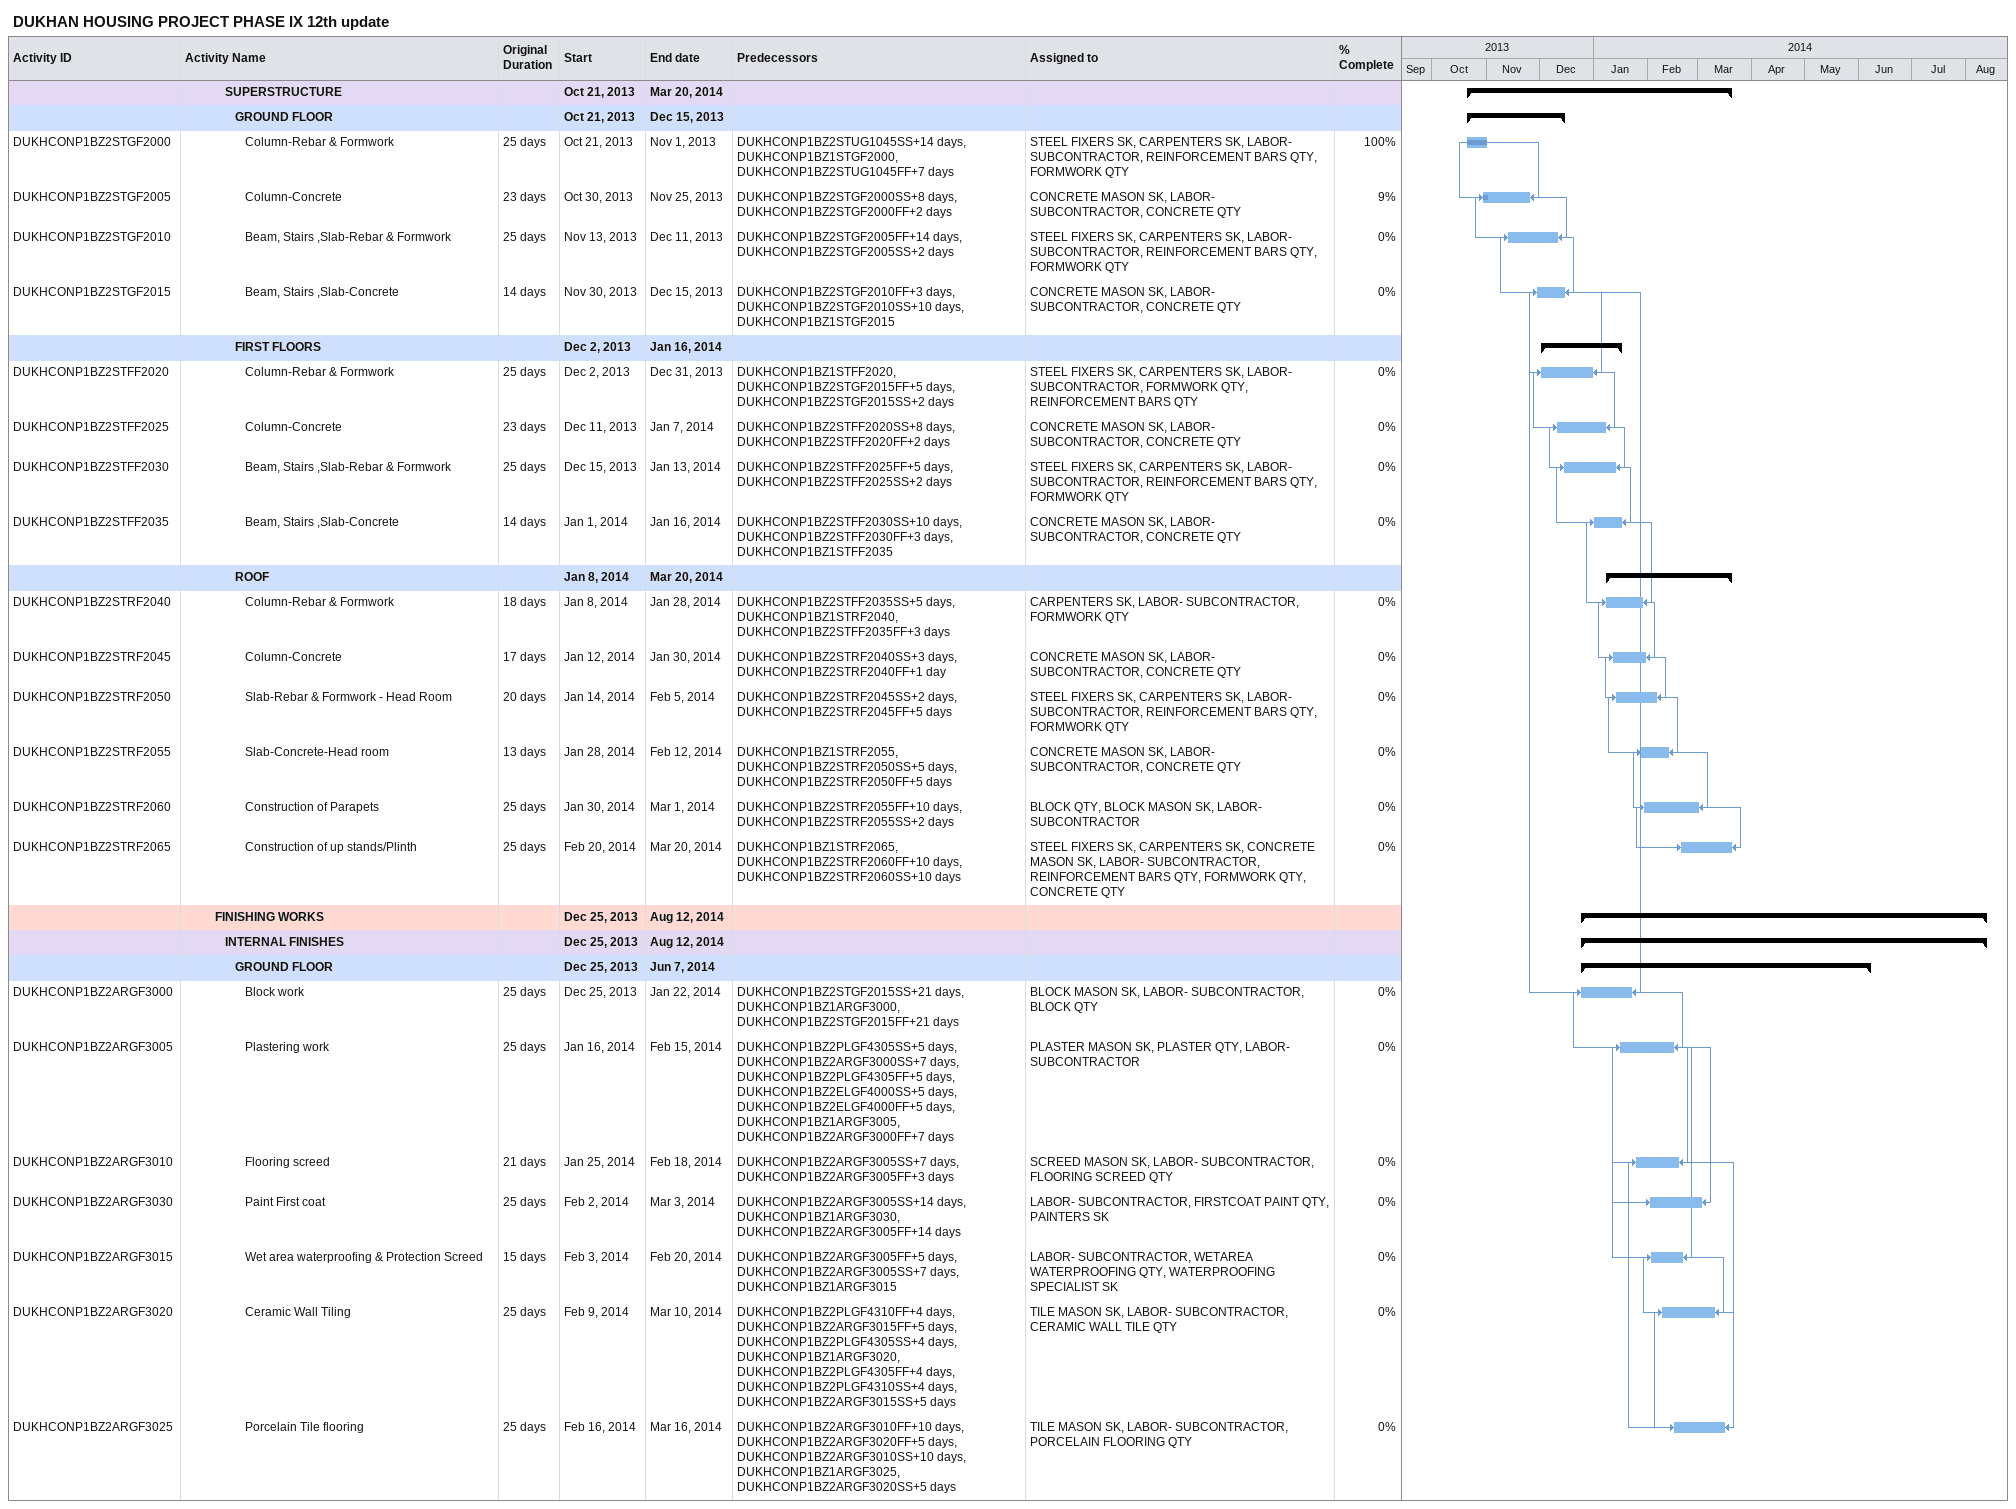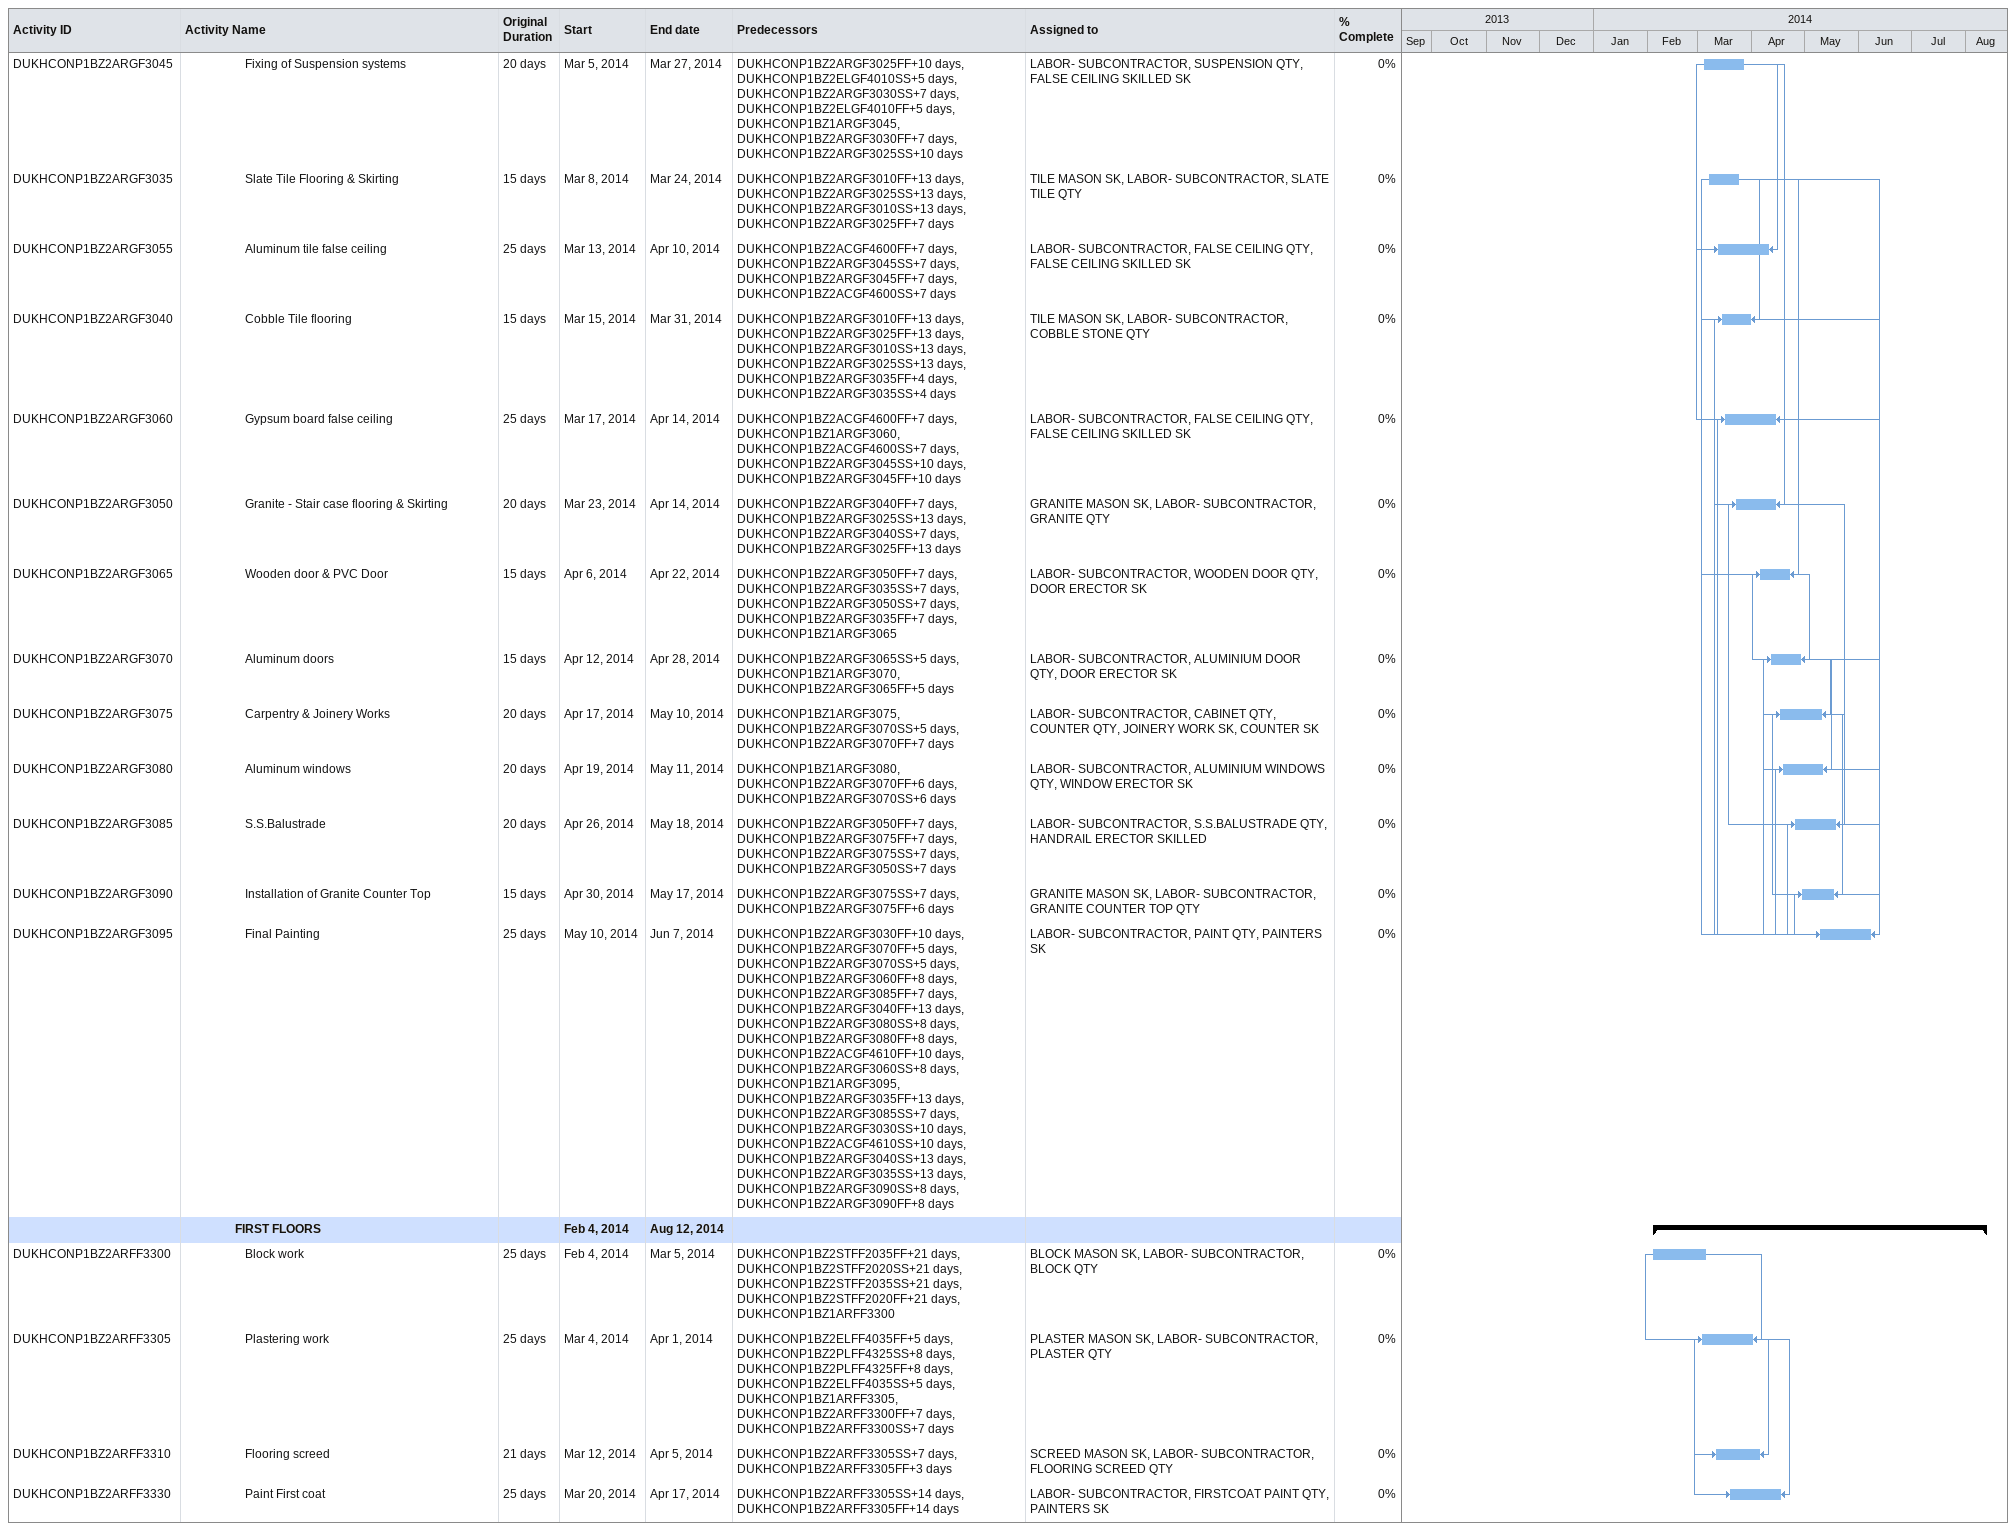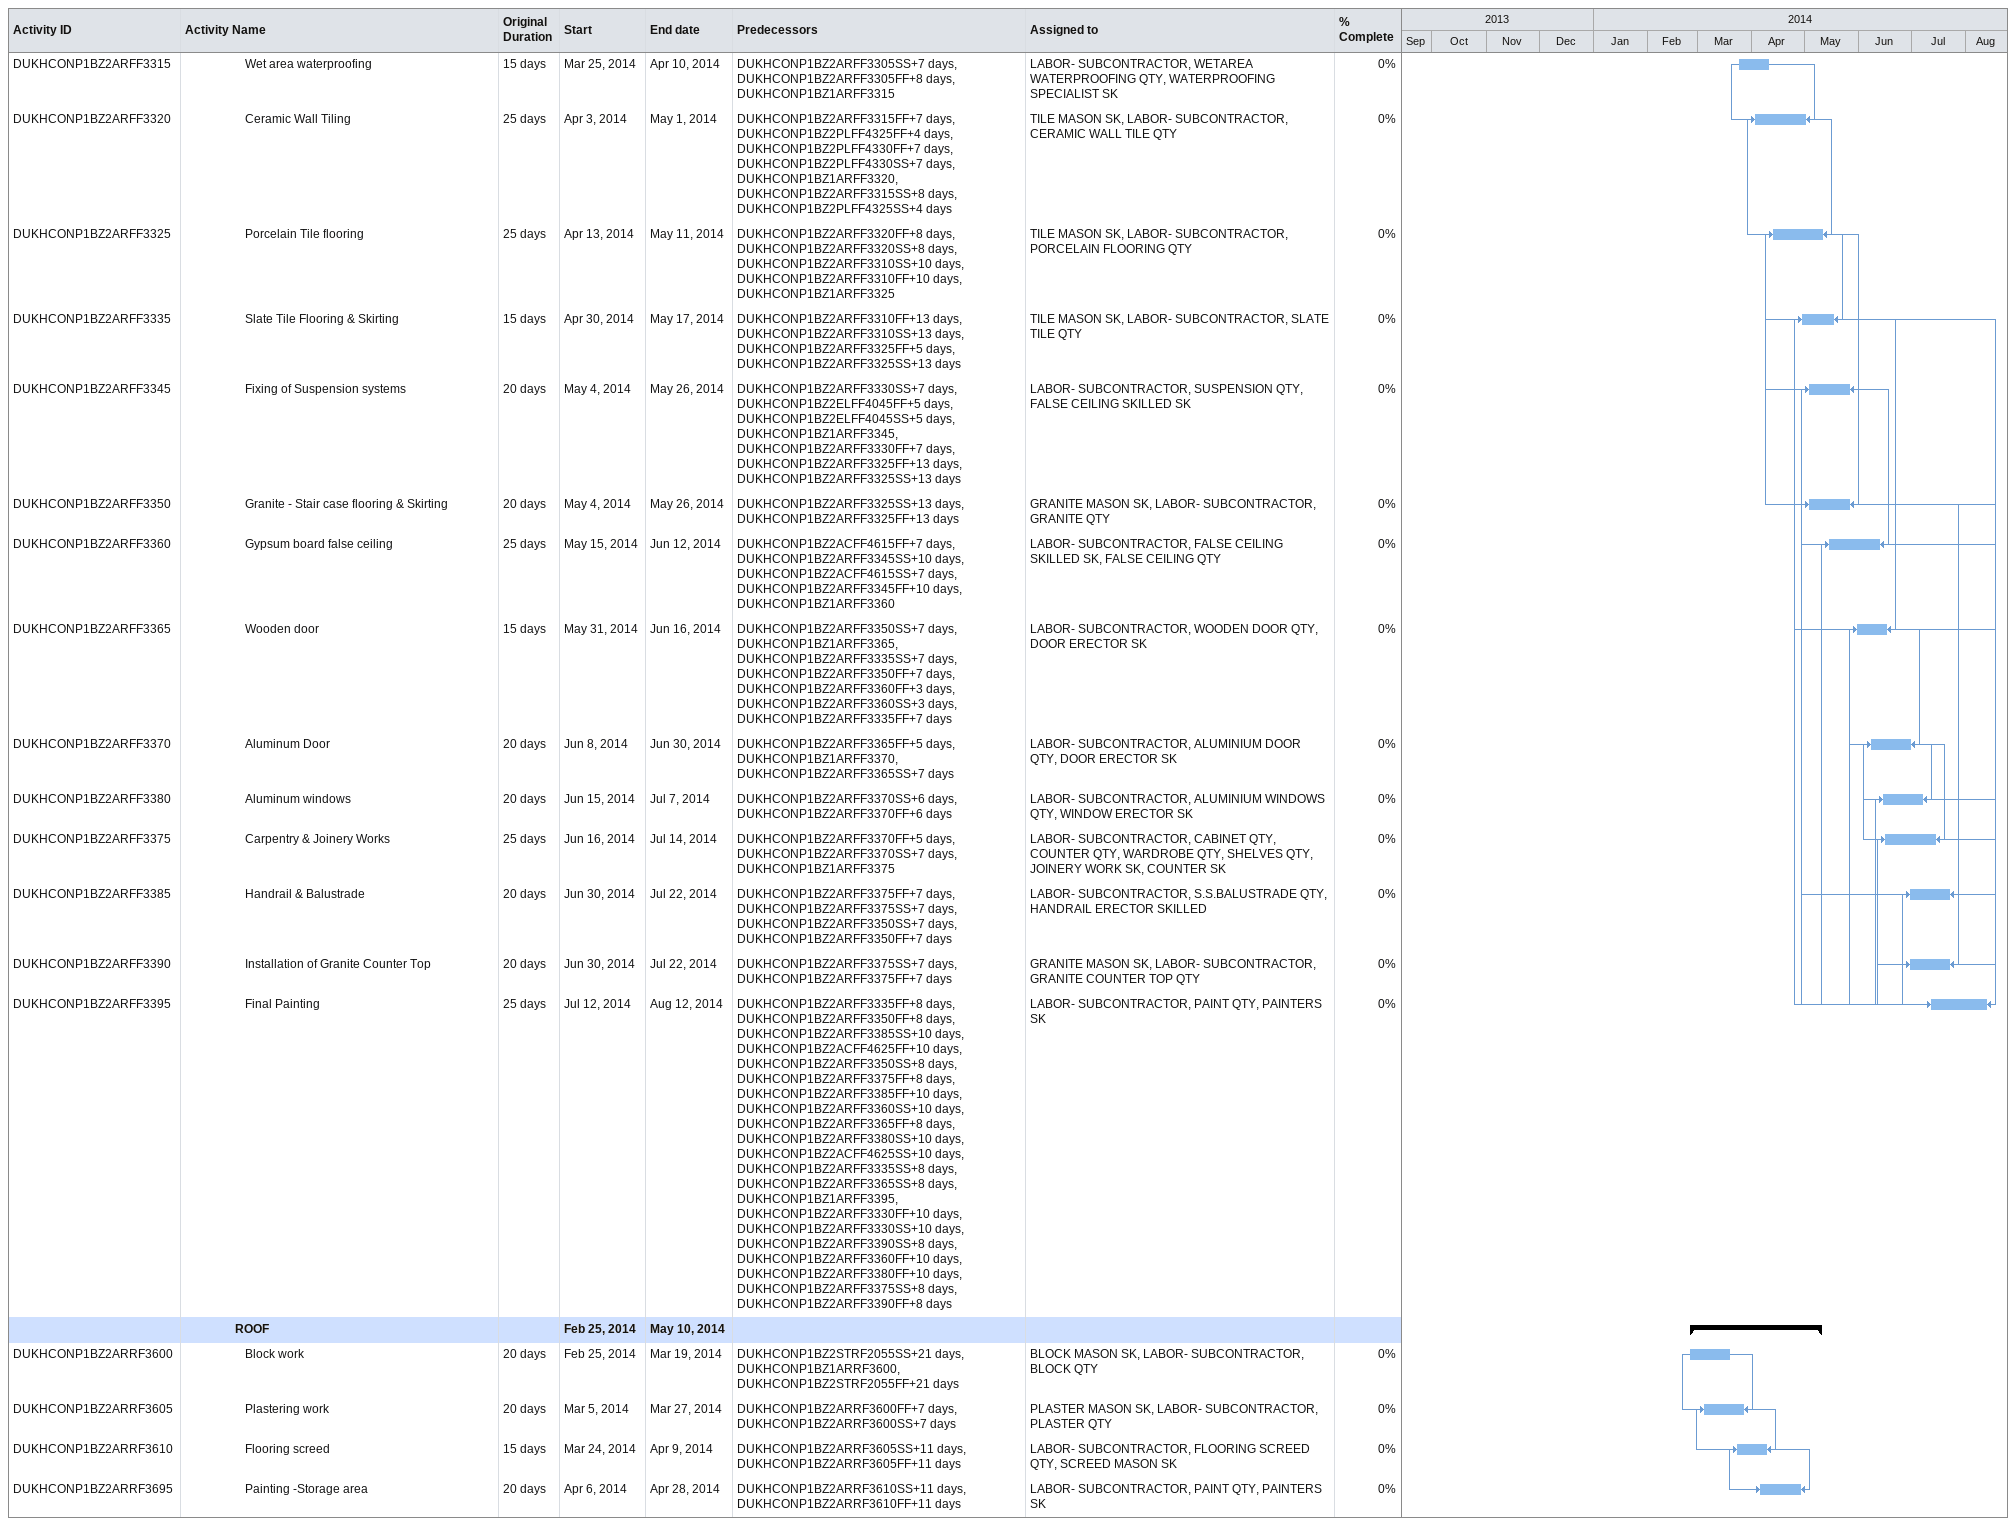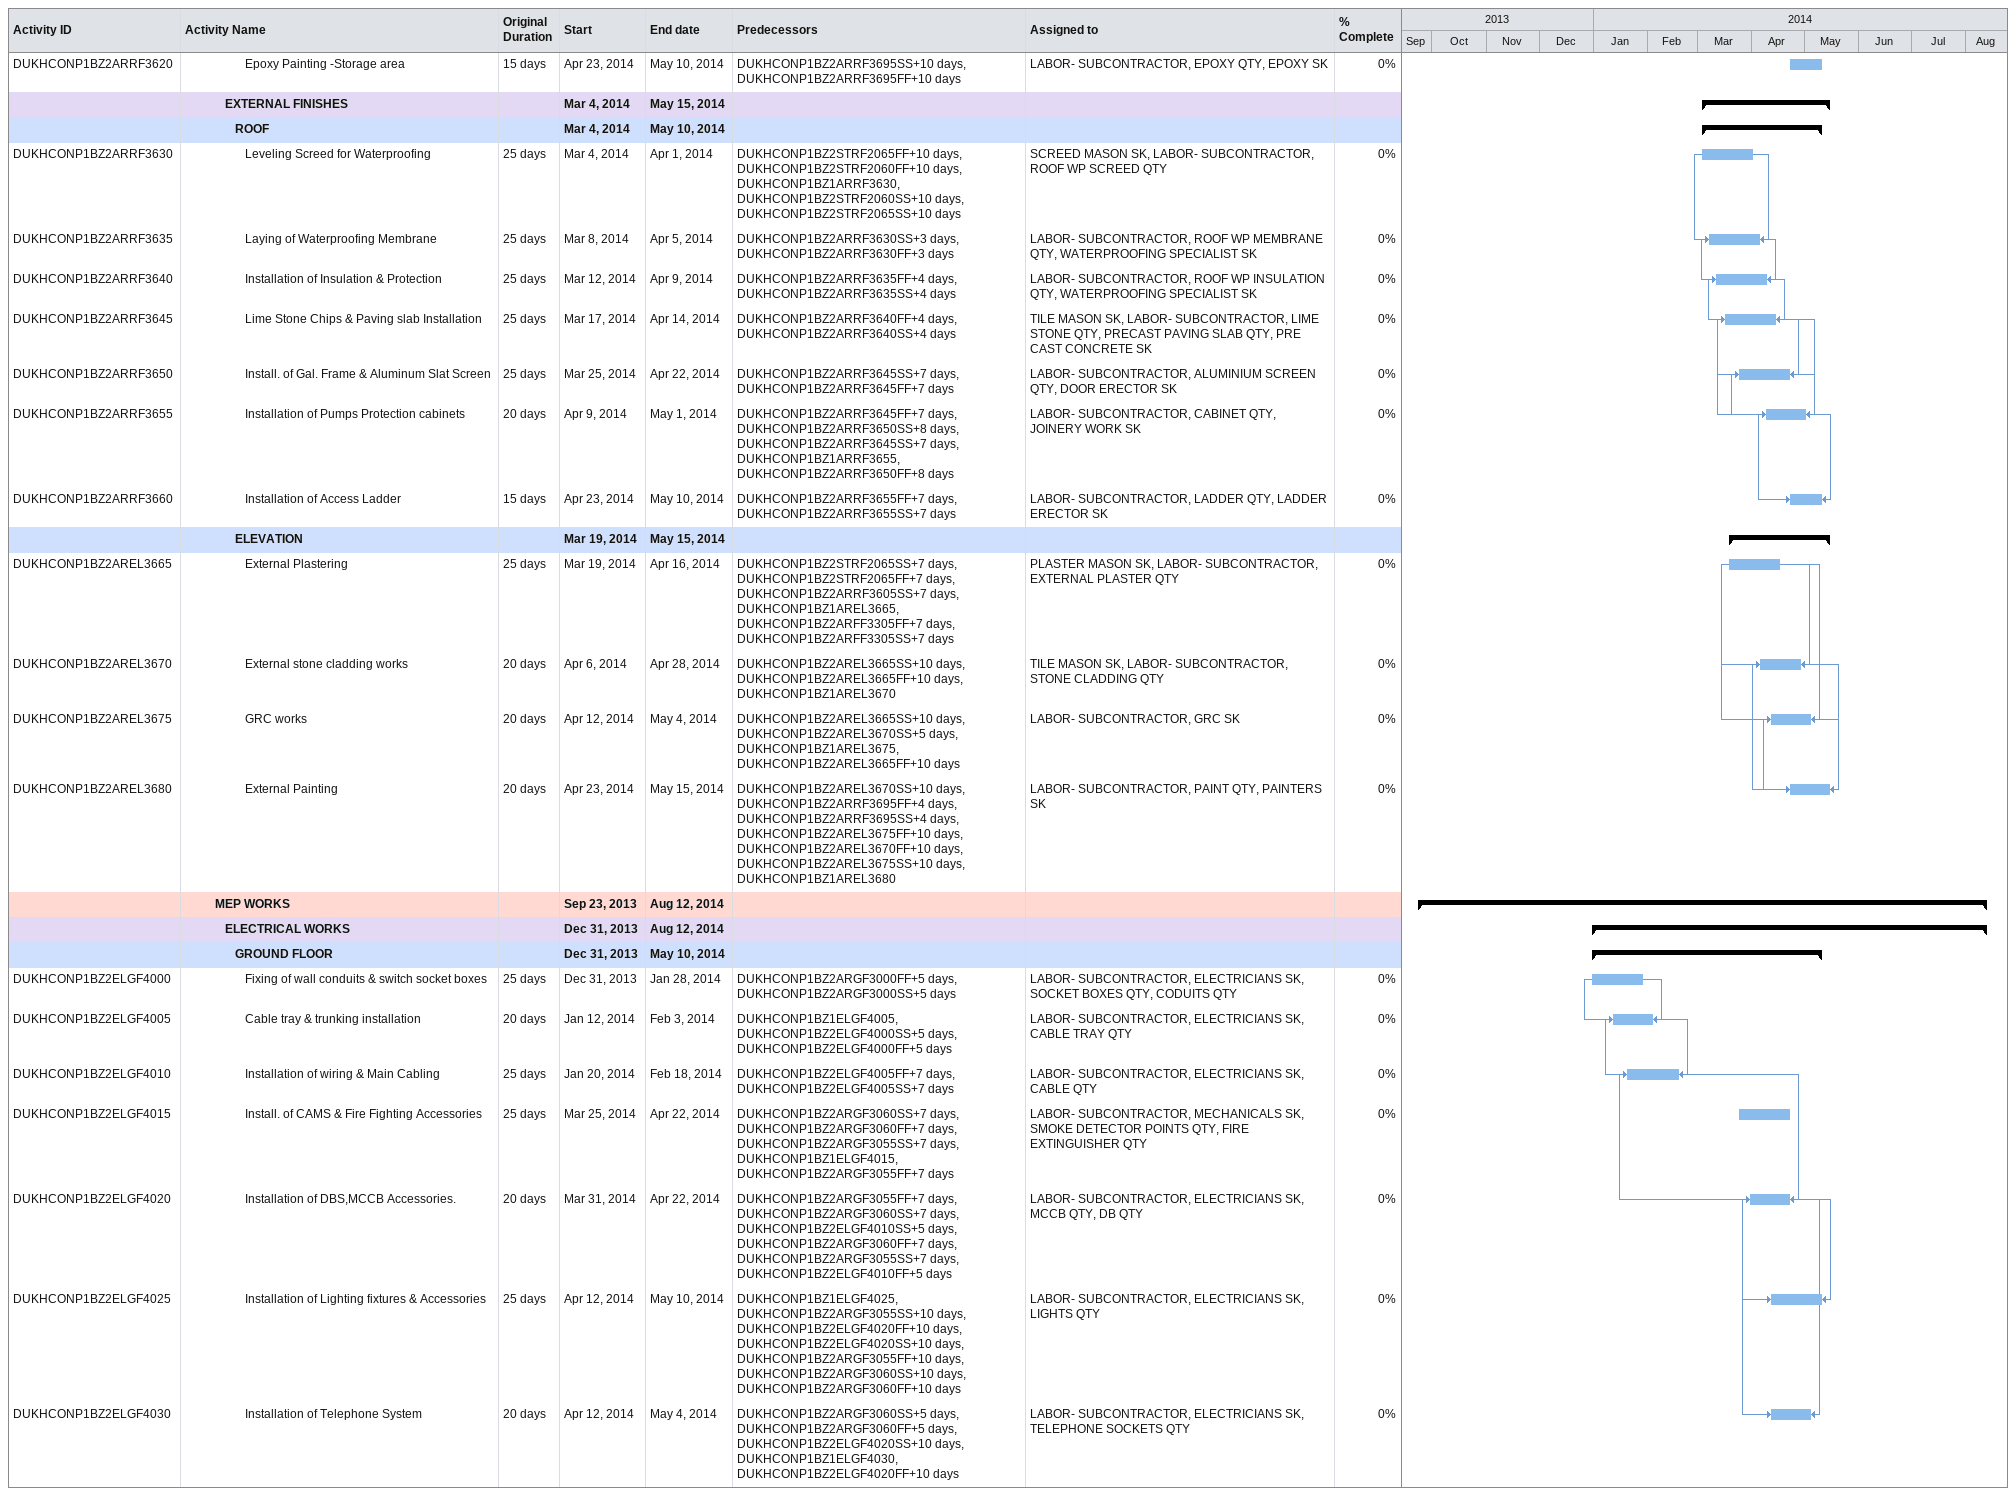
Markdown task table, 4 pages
DUKHAN HOUSING PROJECT PHASE IX 12th update

| ID | Level | Task | Original duration | Start | Finish | Predecessors | Resources | % complete |
|---|---|---|---|---|---|---|---|---|
|  | 5 | **SUPERSTRUCTURE** |  | 2013-10-21 | 2014-03-20 |  |  |  |
|  | 6 | **GROUND FLOOR** |  | 2013-10-21 | 2013-12-15 |  |  |  |
| DUKHCONP1BZ2STGF2000 | 7 | Column-Rebar & Formwork | 25d | 2013-10-21 | 2013-11-01 | DUKHCONP1BZ2STUG1045SS+14d, DUKHCONP1BZ1STGF2000, DUKHCONP1BZ2STUG1045FF+7d | STEEL FIXERS SK, CARPENTERS SK, LABOR- SUBCONTRACTOR, REINFORCEMENT BARS QTY, FORMWORK QTY | 100 |
| DUKHCONP1BZ2STGF2005 | 7 | Column-Concrete | 23d | 2013-10-30 | 2013-11-25 | DUKHCONP1BZ2STGF2000SS+8d, DUKHCONP1BZ2STGF2000FF+2d | CONCRETE MASON SK, LABOR- SUBCONTRACTOR, CONCRETE QTY | 9 |
| DUKHCONP1BZ2STGF2010 | 7 | Beam, Stairs ,Slab-Rebar & Formwork | 25d | 2013-11-13 | 2013-12-11 | DUKHCONP1BZ2STGF2005FF+14d, DUKHCONP1BZ2STGF2005SS+2d | STEEL FIXERS SK, CARPENTERS SK, LABOR- SUBCONTRACTOR, REINFORCEMENT BARS QTY, FORMWORK QTY | 0 |
| DUKHCONP1BZ2STGF2015 | 7 | Beam, Stairs ,Slab-Concrete | 14d | 2013-11-30 | 2013-12-15 | DUKHCONP1BZ2STGF2010FF+3d, DUKHCONP1BZ2STGF2010SS+10d, DUKHCONP1BZ1STGF2015 | CONCRETE MASON SK, LABOR- SUBCONTRACTOR, CONCRETE QTY | 0 |
|  | 6 | **FIRST FLOORS** |  | 2013-12-02 | 2014-01-16 |  |  |  |
| DUKHCONP1BZ2STFF2020 | 7 | Column-Rebar & Formwork | 25d | 2013-12-02 | 2013-12-31 | DUKHCONP1BZ1STFF2020, DUKHCONP1BZ2STGF2015FF+5d, DUKHCONP1BZ2STGF2015SS+2d | STEEL FIXERS SK, CARPENTERS SK, LABOR- SUBCONTRACTOR, FORMWORK QTY, REINFORCEMENT BARS QTY | 0 |
| DUKHCONP1BZ2STFF2025 | 7 | Column-Concrete | 23d | 2013-12-11 | 2014-01-07 | DUKHCONP1BZ2STFF2020SS+8d, DUKHCONP1BZ2STFF2020FF+2d | CONCRETE MASON SK, LABOR- SUBCONTRACTOR, CONCRETE QTY | 0 |
| DUKHCONP1BZ2STFF2030 | 7 | Beam, Stairs ,Slab-Rebar & Formwork | 25d | 2013-12-15 | 2014-01-13 | DUKHCONP1BZ2STFF2025FF+5d, DUKHCONP1BZ2STFF2025SS+2d | STEEL FIXERS SK, CARPENTERS SK, LABOR- SUBCONTRACTOR, REINFORCEMENT BARS QTY, FORMWORK QTY | 0 |
| DUKHCONP1BZ2STFF2035 | 7 | Beam, Stairs ,Slab-Concrete | 14d | 2014-01-01 | 2014-01-16 | DUKHCONP1BZ2STFF2030SS+10d, DUKHCONP1BZ2STFF2030FF+3d, DUKHCONP1BZ1STFF2035 | CONCRETE MASON SK, LABOR- SUBCONTRACTOR, CONCRETE QTY | 0 |
|  | 6 | **ROOF** |  | 2014-01-08 | 2014-03-20 |  |  |  |
| DUKHCONP1BZ2STRF2040 | 7 | Column-Rebar & Formwork | 18d | 2014-01-08 | 2014-01-28 | DUKHCONP1BZ2STFF2035SS+5d, DUKHCONP1BZ1STRF2040, DUKHCONP1BZ2STFF2035FF+3d | CARPENTERS SK, LABOR- SUBCONTRACTOR, FORMWORK QTY | 0 |
| DUKHCONP1BZ2STRF2045 | 7 | Column-Concrete | 17d | 2014-01-12 | 2014-01-30 | DUKHCONP1BZ2STRF2040SS+3d, DUKHCONP1BZ2STRF2040FF+1d | CONCRETE MASON SK, LABOR- SUBCONTRACTOR, CONCRETE QTY | 0 |
| DUKHCONP1BZ2STRF2050 | 7 | Slab-Rebar & Formwork - Head Room | 20d | 2014-01-14 | 2014-02-05 | DUKHCONP1BZ2STRF2045SS+2d, DUKHCONP1BZ2STRF2045FF+5d | STEEL FIXERS SK, CARPENTERS SK, LABOR- SUBCONTRACTOR, REINFORCEMENT BARS QTY, FORMWORK QTY | 0 |
| DUKHCONP1BZ2STRF2055 | 7 | Slab-Concrete-Head room | 13d | 2014-01-28 | 2014-02-12 | DUKHCONP1BZ1STRF2055, DUKHCONP1BZ2STRF2050SS+5d, DUKHCONP1BZ2STRF2050FF+5d | CONCRETE MASON SK, LABOR- SUBCONTRACTOR, CONCRETE QTY | 0 |
| DUKHCONP1BZ2STRF2060 | 7 | Construction of Parapets | 25d | 2014-01-30 | 2014-03-01 | DUKHCONP1BZ2STRF2055FF+10d, DUKHCONP1BZ2STRF2055SS+2d | BLOCK QTY, BLOCK MASON SK, LABOR- SUBCONTRACTOR | 0 |
| DUKHCONP1BZ2STRF2065 | 7 | Construction of up stands/Plinth | 25d | 2014-02-20 | 2014-03-20 | DUKHCONP1BZ1STRF2065, DUKHCONP1BZ2STRF2060FF+10d, DUKHCONP1BZ2STRF2060SS+10d | STEEL FIXERS SK, CARPENTERS SK, CONCRETE MASON SK, LABOR- SUBCONTRACTOR, REINFORCEMENT BARS QTY, FORMWORK QTY, CONCRETE QTY | 0 |
|  | 4 | **FINISHING WORKS** |  | 2013-12-25 | 2014-08-12 |  |  |  |
|  | 5 | **INTERNAL FINISHES** |  | 2013-12-25 | 2014-08-12 |  |  |  |
|  | 6 | **GROUND FLOOR** |  | 2013-12-25 | 2014-06-07 |  |  |  |
| DUKHCONP1BZ2ARGF3000 | 7 | Block work | 25d | 2013-12-25 | 2014-01-22 | DUKHCONP1BZ2STGF2015SS+21d, DUKHCONP1BZ1ARGF3000, DUKHCONP1BZ2STGF2015FF+21d | BLOCK MASON SK, LABOR- SUBCONTRACTOR, BLOCK QTY | 0 |
| DUKHCONP1BZ2ARGF3005 | 7 | Plastering work | 25d | 2014-01-16 | 2014-02-15 | DUKHCONP1BZ2PLGF4305SS+5d, DUKHCONP1BZ2ARGF3000SS+7d, DUKHCONP1BZ2PLGF4305FF+5d, DUKHCONP1BZ2ELGF4000SS+5d, DUKHCONP1BZ2ELGF4000FF+5d, DUKHCONP1BZ1ARGF3005, DUKHCONP1BZ2ARGF3000FF+7d | PLASTER MASON SK, PLASTER QTY, LABOR- SUBCONTRACTOR | 0 |
| DUKHCONP1BZ2ARGF3010 | 7 | Flooring screed | 21d | 2014-01-25 | 2014-02-18 | DUKHCONP1BZ2ARGF3005SS+7d, DUKHCONP1BZ2ARGF3005FF+3d | SCREED MASON SK, LABOR- SUBCONTRACTOR, FLOORING SCREED QTY | 0 |
| DUKHCONP1BZ2ARGF3030 | 7 | Paint First coat | 25d | 2014-02-02 | 2014-03-03 | DUKHCONP1BZ2ARGF3005SS+14d, DUKHCONP1BZ1ARGF3030, DUKHCONP1BZ2ARGF3005FF+14d | LABOR- SUBCONTRACTOR, FIRSTCOAT PAINT QTY, PAINTERS SK | 0 |
| DUKHCONP1BZ2ARGF3015 | 7 | Wet area waterproofing & Protection Screed | 15d | 2014-02-03 | 2014-02-20 | DUKHCONP1BZ2ARGF3005FF+5d, DUKHCONP1BZ2ARGF3005SS+7d, DUKHCONP1BZ1ARGF3015 | LABOR- SUBCONTRACTOR, WETAREA WATERPROOFING QTY, WATERPROOFING SPECIALIST SK | 0 |
| DUKHCONP1BZ2ARGF3020 | 7 | Ceramic Wall Tiling | 25d | 2014-02-09 | 2014-03-10 | DUKHCONP1BZ2PLGF4310FF+4d, DUKHCONP1BZ2ARGF3015FF+5d, DUKHCONP1BZ2PLGF4305SS+4d, DUKHCONP1BZ1ARGF3020, DUKHCONP1BZ2PLGF4305FF+4d, DUKHCONP1BZ2PLGF4310SS+4d, DUKHCONP1BZ2ARGF3015SS+5d | TILE MASON SK, LABOR- SUBCONTRACTOR, CERAMIC WALL TILE QTY | 0 |
| DUKHCONP1BZ2ARGF3025 | 7 | Porcelain Tile flooring | 25d | 2014-02-16 | 2014-03-16 | DUKHCONP1BZ2ARGF3010FF+10d, DUKHCONP1BZ2ARGF3020FF+5d, DUKHCONP1BZ2ARGF3010SS+10d, DUKHCONP1BZ1ARGF3025, DUKHCONP1BZ2ARGF3020SS+5d | TILE MASON SK, LABOR- SUBCONTRACTOR, PORCELAIN FLOORING QTY | 0 |
| DUKHCONP1BZ2ARGF3045 | 7 | Fixing of Suspension systems | 20d | 2014-03-05 | 2014-03-27 | DUKHCONP1BZ2ARGF3025FF+10d, DUKHCONP1BZ2ELGF4010SS+5d, DUKHCONP1BZ2ARGF3030SS+7d, DUKHCONP1BZ2ELGF4010FF+5d, DUKHCONP1BZ1ARGF3045, DUKHCONP1BZ2ARGF3030FF+7d, DUKHCONP1BZ2ARGF3025SS+10d | LABOR- SUBCONTRACTOR, SUSPENSION QTY, FALSE CEILING SKILLED SK | 0 |
| DUKHCONP1BZ2ARGF3035 | 7 | Slate Tile Flooring & Skirting | 15d | 2014-03-08 | 2014-03-24 | DUKHCONP1BZ2ARGF3010FF+13d, DUKHCONP1BZ2ARGF3025SS+13d, DUKHCONP1BZ2ARGF3010SS+13d, DUKHCONP1BZ2ARGF3025FF+7d | TILE MASON SK, LABOR- SUBCONTRACTOR, SLATE TILE QTY | 0 |
| DUKHCONP1BZ2ARGF3055 | 7 | Aluminum tile false ceiling | 25d | 2014-03-13 | 2014-04-10 | DUKHCONP1BZ2ACGF4600FF+7d, DUKHCONP1BZ2ARGF3045SS+7d, DUKHCONP1BZ2ARGF3045FF+7d, DUKHCONP1BZ2ACGF4600SS+7d | LABOR- SUBCONTRACTOR, FALSE CEILING QTY, FALSE CEILING SKILLED SK | 0 |
| DUKHCONP1BZ2ARGF3040 | 7 | Cobble Tile flooring | 15d | 2014-03-15 | 2014-03-31 | DUKHCONP1BZ2ARGF3010FF+13d, DUKHCONP1BZ2ARGF3025FF+13d, DUKHCONP1BZ2ARGF3010SS+13d, DUKHCONP1BZ2ARGF3025SS+13d, DUKHCONP1BZ2ARGF3035FF+4d, DUKHCONP1BZ2ARGF3035SS+4d | TILE MASON SK, LABOR- SUBCONTRACTOR, COBBLE STONE QTY | 0 |
| DUKHCONP1BZ2ARGF3060 | 7 | Gypsum board false ceiling | 25d | 2014-03-17 | 2014-04-14 | DUKHCONP1BZ2ACGF4600FF+7d, DUKHCONP1BZ1ARGF3060, DUKHCONP1BZ2ACGF4600SS+7d, DUKHCONP1BZ2ARGF3045SS+10d, DUKHCONP1BZ2ARGF3045FF+10d | LABOR- SUBCONTRACTOR, FALSE CEILING QTY, FALSE CEILING SKILLED SK | 0 |
| DUKHCONP1BZ2ARGF3050 | 7 | Granite - Stair case flooring & Skirting | 20d | 2014-03-23 | 2014-04-14 | DUKHCONP1BZ2ARGF3040FF+7d, DUKHCONP1BZ2ARGF3025SS+13d, DUKHCONP1BZ2ARGF3040SS+7d, DUKHCONP1BZ2ARGF3025FF+13d | GRANITE MASON SK, LABOR- SUBCONTRACTOR, GRANITE QTY | 0 |
| DUKHCONP1BZ2ARGF3065 | 7 | Wooden door & PVC Door | 15d | 2014-04-06 | 2014-04-22 | DUKHCONP1BZ2ARGF3050FF+7d, DUKHCONP1BZ2ARGF3035SS+7d, DUKHCONP1BZ2ARGF3050SS+7d, DUKHCONP1BZ2ARGF3035FF+7d, DUKHCONP1BZ1ARGF3065 | LABOR- SUBCONTRACTOR, WOODEN DOOR QTY, DOOR ERECTOR SK | 0 |
| DUKHCONP1BZ2ARGF3070 | 7 | Aluminum doors | 15d | 2014-04-12 | 2014-04-28 | DUKHCONP1BZ2ARGF3065SS+5d, DUKHCONP1BZ1ARGF3070, DUKHCONP1BZ2ARGF3065FF+5d | LABOR- SUBCONTRACTOR, ALUMINIUM DOOR QTY, DOOR ERECTOR SK | 0 |
| DUKHCONP1BZ2ARGF3075 | 7 | Carpentry & Joinery Works | 20d | 2014-04-17 | 2014-05-10 | DUKHCONP1BZ1ARGF3075, DUKHCONP1BZ2ARGF3070SS+5d, DUKHCONP1BZ2ARGF3070FF+7d | LABOR- SUBCONTRACTOR, CABINET QTY, COUNTER QTY, JOINERY WORK SK, COUNTER SK | 0 |
| DUKHCONP1BZ2ARGF3080 | 7 | Aluminum windows | 20d | 2014-04-19 | 2014-05-11 | DUKHCONP1BZ1ARGF3080, DUKHCONP1BZ2ARGF3070FF+6d, DUKHCONP1BZ2ARGF3070SS+6d | LABOR- SUBCONTRACTOR, ALUMINIUM WINDOWS QTY, WINDOW ERECTOR SK | 0 |
| DUKHCONP1BZ2ARGF3085 | 7 | S.S.Balustrade | 20d | 2014-04-26 | 2014-05-18 | DUKHCONP1BZ2ARGF3050FF+7d, DUKHCONP1BZ2ARGF3075FF+7d, DUKHCONP1BZ2ARGF3075SS+7d, DUKHCONP1BZ2ARGF3050SS+7d | LABOR- SUBCONTRACTOR, S.S.BALUSTRADE QTY, HANDRAIL ERECTOR SKILLED | 0 |
| DUKHCONP1BZ2ARGF3090 | 7 | Installation of Granite Counter Top | 15d | 2014-04-30 | 2014-05-17 | DUKHCONP1BZ2ARGF3075SS+7d, DUKHCONP1BZ2ARGF3075FF+6d | GRANITE MASON SK, LABOR- SUBCONTRACTOR, GRANITE COUNTER TOP QTY | 0 |
| DUKHCONP1BZ2ARGF3095 | 7 | Final Painting | 25d | 2014-05-10 | 2014-06-07 | DUKHCONP1BZ2ARGF3030FF+10d, DUKHCONP1BZ2ARGF3070FF+5d, DUKHCONP1BZ2ARGF3070SS+5d, DUKHCONP1BZ2ARGF3060FF+8d, DUKHCONP1BZ2ARGF3085FF+7d, DUKHCONP1BZ2ARGF3040FF+13d, DUKHCONP1BZ2ARGF3080SS+8d, DUKHCONP1BZ2ARGF3080FF+8d, DUKHCONP1BZ2ACGF4610FF+10d, DUKHCONP1BZ2ARGF3060SS+8d, DUKHCONP1BZ1ARGF3095, DUKHCONP1BZ2ARGF3035FF+13d, DUKHCONP1BZ2ARGF3085SS+7d, DUKHCONP1BZ2ARGF3030SS+10d, DUKHCONP1BZ2ACGF4610SS+10d, DUKHCONP1BZ2ARGF3040SS+13d, DUKHCONP1BZ2ARGF3035SS+13d, DUKHCONP1BZ2ARGF3090SS+8d, DUKHCONP1BZ2ARGF3090FF+8d | LABOR- SUBCONTRACTOR, PAINT QTY, PAINTERS SK | 0 |
|  | 6 | **FIRST FLOORS** |  | 2014-02-04 | 2014-08-12 |  |  |  |
| DUKHCONP1BZ2ARFF3300 | 7 | Block work | 25d | 2014-02-04 | 2014-03-05 | DUKHCONP1BZ2STFF2035FF+21d, DUKHCONP1BZ2STFF2020SS+21d, DUKHCONP1BZ2STFF2035SS+21d, DUKHCONP1BZ2STFF2020FF+21d, DUKHCONP1BZ1ARFF3300 | BLOCK MASON SK, LABOR- SUBCONTRACTOR, BLOCK QTY | 0 |
| DUKHCONP1BZ2ARFF3305 | 7 | Plastering work | 25d | 2014-03-04 | 2014-04-01 | DUKHCONP1BZ2ELFF4035FF+5d, DUKHCONP1BZ2PLFF4325SS+8d, DUKHCONP1BZ2PLFF4325FF+8d, DUKHCONP1BZ2ELFF4035SS+5d, DUKHCONP1BZ1ARFF3305, DUKHCONP1BZ2ARFF3300FF+7d, DUKHCONP1BZ2ARFF3300SS+7d | PLASTER MASON SK, LABOR- SUBCONTRACTOR, PLASTER QTY | 0 |
| DUKHCONP1BZ2ARFF3310 | 7 | Flooring screed | 21d | 2014-03-12 | 2014-04-05 | DUKHCONP1BZ2ARFF3305SS+7d, DUKHCONP1BZ2ARFF3305FF+3d | SCREED MASON SK, LABOR- SUBCONTRACTOR, FLOORING SCREED QTY | 0 |
| DUKHCONP1BZ2ARFF3330 | 7 | Paint First coat | 25d | 2014-03-20 | 2014-04-17 | DUKHCONP1BZ2ARFF3305SS+14d, DUKHCONP1BZ2ARFF3305FF+14d | LABOR- SUBCONTRACTOR, FIRSTCOAT PAINT QTY, PAINTERS SK | 0 |
| DUKHCONP1BZ2ARFF3315 | 7 | Wet area waterproofing | 15d | 2014-03-25 | 2014-04-10 | DUKHCONP1BZ2ARFF3305SS+7d, DUKHCONP1BZ2ARFF3305FF+8d, DUKHCONP1BZ1ARFF3315 | LABOR- SUBCONTRACTOR, WETAREA WATERPROOFING QTY, WATERPROOFING SPECIALIST SK | 0 |
| DUKHCONP1BZ2ARFF3320 | 7 | Ceramic Wall Tiling | 25d | 2014-04-03 | 2014-05-01 | DUKHCONP1BZ2ARFF3315FF+7d, DUKHCONP1BZ2PLFF4325FF+4d, DUKHCONP1BZ2PLFF4330FF+7d, DUKHCONP1BZ2PLFF4330SS+7d, DUKHCONP1BZ1ARFF3320, DUKHCONP1BZ2ARFF3315SS+8d, DUKHCONP1BZ2PLFF4325SS+4d | TILE MASON SK, LABOR- SUBCONTRACTOR, CERAMIC WALL TILE QTY | 0 |
| DUKHCONP1BZ2ARFF3325 | 7 | Porcelain Tile flooring | 25d | 2014-04-13 | 2014-05-11 | DUKHCONP1BZ2ARFF3320FF+8d, DUKHCONP1BZ2ARFF3320SS+8d, DUKHCONP1BZ2ARFF3310SS+10d, DUKHCONP1BZ2ARFF3310FF+10d, DUKHCONP1BZ1ARFF3325 | TILE MASON SK, LABOR- SUBCONTRACTOR, PORCELAIN FLOORING QTY | 0 |
| DUKHCONP1BZ2ARFF3335 | 7 | Slate Tile Flooring & Skirting | 15d | 2014-04-30 | 2014-05-17 | DUKHCONP1BZ2ARFF3310FF+13d, DUKHCONP1BZ2ARFF3310SS+13d, DUKHCONP1BZ2ARFF3325FF+5d, DUKHCONP1BZ2ARFF3325SS+13d | TILE MASON SK, LABOR- SUBCONTRACTOR, SLATE TILE QTY | 0 |
| DUKHCONP1BZ2ARFF3345 | 7 | Fixing of Suspension systems | 20d | 2014-05-04 | 2014-05-26 | DUKHCONP1BZ2ARFF3330SS+7d, DUKHCONP1BZ2ELFF4045FF+5d, DUKHCONP1BZ2ELFF4045SS+5d, DUKHCONP1BZ1ARFF3345, DUKHCONP1BZ2ARFF3330FF+7d, DUKHCONP1BZ2ARFF3325FF+13d, DUKHCONP1BZ2ARFF3325SS+13d | LABOR- SUBCONTRACTOR, SUSPENSION QTY, FALSE CEILING SKILLED SK | 0 |
| DUKHCONP1BZ2ARFF3350 | 7 | Granite - Stair case flooring & Skirting | 20d | 2014-05-04 | 2014-05-26 | DUKHCONP1BZ2ARFF3325SS+13d, DUKHCONP1BZ2ARFF3325FF+13d | GRANITE MASON SK, LABOR- SUBCONTRACTOR, GRANITE QTY | 0 |
| DUKHCONP1BZ2ARFF3360 | 7 | Gypsum board false ceiling | 25d | 2014-05-15 | 2014-06-12 | DUKHCONP1BZ2ACFF4615FF+7d, DUKHCONP1BZ2ARFF3345SS+10d, DUKHCONP1BZ2ACFF4615SS+7d, DUKHCONP1BZ2ARFF3345FF+10d, DUKHCONP1BZ1ARFF3360 | LABOR- SUBCONTRACTOR, FALSE CEILING SKILLED SK, FALSE CEILING QTY | 0 |
| DUKHCONP1BZ2ARFF3365 | 7 | Wooden door | 15d | 2014-05-31 | 2014-06-16 | DUKHCONP1BZ2ARFF3350SS+7d, DUKHCONP1BZ1ARFF3365, DUKHCONP1BZ2ARFF3335SS+7d, DUKHCONP1BZ2ARFF3350FF+7d, DUKHCONP1BZ2ARFF3360FF+3d, DUKHCONP1BZ2ARFF3360SS+3d, DUKHCONP1BZ2ARFF3335FF+7d | LABOR- SUBCONTRACTOR, WOODEN DOOR QTY, DOOR ERECTOR SK | 0 |
| DUKHCONP1BZ2ARFF3370 | 7 | Aluminum Door | 20d | 2014-06-08 | 2014-06-30 | DUKHCONP1BZ2ARFF3365FF+5d, DUKHCONP1BZ1ARFF3370, DUKHCONP1BZ2ARFF3365SS+7d | LABOR- SUBCONTRACTOR, ALUMINIUM DOOR QTY, DOOR ERECTOR SK | 0 |
| DUKHCONP1BZ2ARFF3380 | 7 | Aluminum windows | 20d | 2014-06-15 | 2014-07-07 | DUKHCONP1BZ2ARFF3370SS+6d, DUKHCONP1BZ2ARFF3370FF+6d | LABOR- SUBCONTRACTOR, ALUMINIUM WINDOWS QTY, WINDOW ERECTOR SK | 0 |
| DUKHCONP1BZ2ARFF3375 | 7 | Carpentry & Joinery Works | 25d | 2014-06-16 | 2014-07-14 | DUKHCONP1BZ2ARFF3370FF+5d, DUKHCONP1BZ2ARFF3370SS+7d, DUKHCONP1BZ1ARFF3375 | LABOR- SUBCONTRACTOR, CABINET QTY, COUNTER QTY, WARDROBE QTY, SHELVES QTY, JOINERY WORK SK, COUNTER SK | 0 |
| DUKHCONP1BZ2ARFF3385 | 7 | Handrail & Balustrade | 20d | 2014-06-30 | 2014-07-22 | DUKHCONP1BZ2ARFF3375FF+7d, DUKHCONP1BZ2ARFF3375SS+7d, DUKHCONP1BZ2ARFF3350SS+7d, DUKHCONP1BZ2ARFF3350FF+7d | LABOR- SUBCONTRACTOR, S.S.BALUSTRADE QTY, HANDRAIL ERECTOR SKILLED | 0 |
| DUKHCONP1BZ2ARFF3390 | 7 | Installation of Granite Counter Top | 20d | 2014-06-30 | 2014-07-22 | DUKHCONP1BZ2ARFF3375SS+7d, DUKHCONP1BZ2ARFF3375FF+7d | GRANITE MASON SK, LABOR- SUBCONTRACTOR, GRANITE COUNTER TOP QTY | 0 |
| DUKHCONP1BZ2ARFF3395 | 7 | Final Painting | 25d | 2014-07-12 | 2014-08-12 | DUKHCONP1BZ2ARFF3335FF+8d, DUKHCONP1BZ2ARFF3350FF+8d, DUKHCONP1BZ2ARFF3385SS+10d, DUKHCONP1BZ2ACFF4625FF+10d, DUKHCONP1BZ2ARFF3350SS+8d, DUKHCONP1BZ2ARFF3375FF+8d, DUKHCONP1BZ2ARFF3385FF+10d, DUKHCONP1BZ2ARFF3360SS+10d, DUKHCONP1BZ2ARFF3365FF+8d, DUKHCONP1BZ2ARFF3380SS+10d, DUKHCONP1BZ2ACFF4625SS+10d, DUKHCONP1BZ2ARFF3335SS+8d, DUKHCONP1BZ2ARFF3365SS+8d, DUKHCONP1BZ1ARFF3395, DUKHCONP1BZ2ARFF3330FF+10d, DUKHCONP1BZ2ARFF3330SS+10d, DUKHCONP1BZ2ARFF3390SS+8d, DUKHCONP1BZ2ARFF3360FF+10d, DUKHCONP1BZ2ARFF3380FF+10d, DUKHCONP1BZ2ARFF3375SS+8d, DUKHCONP1BZ2ARFF3390FF+8d | LABOR- SUBCONTRACTOR, PAINT QTY, PAINTERS SK | 0 |
|  | 6 | **ROOF** |  | 2014-02-25 | 2014-05-10 |  |  |  |
| DUKHCONP1BZ2ARRF3600 | 7 | Block work | 20d | 2014-02-25 | 2014-03-19 | DUKHCONP1BZ2STRF2055SS+21d, DUKHCONP1BZ1ARRF3600, DUKHCONP1BZ2STRF2055FF+21d | BLOCK MASON SK, LABOR- SUBCONTRACTOR, BLOCK QTY | 0 |
| DUKHCONP1BZ2ARRF3605 | 7 | Plastering work | 20d | 2014-03-05 | 2014-03-27 | DUKHCONP1BZ2ARRF3600FF+7d, DUKHCONP1BZ2ARRF3600SS+7d | PLASTER MASON SK, LABOR- SUBCONTRACTOR, PLASTER QTY | 0 |
| DUKHCONP1BZ2ARRF3610 | 7 | Flooring screed | 15d | 2014-03-24 | 2014-04-09 | DUKHCONP1BZ2ARRF3605SS+11d, DUKHCONP1BZ2ARRF3605FF+11d | LABOR- SUBCONTRACTOR, FLOORING SCREED QTY, SCREED MASON SK | 0 |
| DUKHCONP1BZ2ARRF3695 | 7 | Painting -Storage area | 20d | 2014-04-06 | 2014-04-28 | DUKHCONP1BZ2ARRF3610SS+11d, DUKHCONP1BZ2ARRF3610FF+11d | LABOR- SUBCONTRACTOR, PAINT QTY, PAINTERS SK | 0 |
| DUKHCONP1BZ2ARRF3620 | 7 | Epoxy Painting -Storage area | 15d | 2014-04-23 | 2014-05-10 | DUKHCONP1BZ2ARRF3695SS+10d, DUKHCONP1BZ2ARRF3695FF+10d | LABOR- SUBCONTRACTOR, EPOXY QTY, EPOXY SK | 0 |
|  | 5 | **EXTERNAL FINISHES** |  | 2014-03-04 | 2014-05-15 |  |  |  |
|  | 6 | **ROOF** |  | 2014-03-04 | 2014-05-10 |  |  |  |
| DUKHCONP1BZ2ARRF3630 | 7 | Leveling Screed for Waterproofing | 25d | 2014-03-04 | 2014-04-01 | DUKHCONP1BZ2STRF2065FF+10d, DUKHCONP1BZ2STRF2060FF+10d, DUKHCONP1BZ1ARRF3630, DUKHCONP1BZ2STRF2060SS+10d, DUKHCONP1BZ2STRF2065SS+10d | SCREED MASON SK, LABOR- SUBCONTRACTOR, ROOF WP SCREED QTY | 0 |
| DUKHCONP1BZ2ARRF3635 | 7 | Laying of Waterproofing Membrane | 25d | 2014-03-08 | 2014-04-05 | DUKHCONP1BZ2ARRF3630SS+3d, DUKHCONP1BZ2ARRF3630FF+3d | LABOR- SUBCONTRACTOR, ROOF WP MEMBRANE QTY, WATERPROOFING SPECIALIST SK | 0 |
| DUKHCONP1BZ2ARRF3640 | 7 | Installation of Insulation & Protection | 25d | 2014-03-12 | 2014-04-09 | DUKHCONP1BZ2ARRF3635FF+4d, DUKHCONP1BZ2ARRF3635SS+4d | LABOR- SUBCONTRACTOR, ROOF WP INSULATION QTY, WATERPROOFING SPECIALIST SK | 0 |
| DUKHCONP1BZ2ARRF3645 | 7 | Lime Stone Chips & Paving slab Installation | 25d | 2014-03-17 | 2014-04-14 | DUKHCONP1BZ2ARRF3640FF+4d, DUKHCONP1BZ2ARRF3640SS+4d | TILE MASON SK, LABOR- SUBCONTRACTOR, LIME STONE QTY, PRECAST PAVING SLAB QTY, PRE CAST CONCRETE SK | 0 |
| DUKHCONP1BZ2ARRF3650 | 7 | Install. of Gal. Frame & Aluminum Slat Screen | 25d | 2014-03-25 | 2014-04-22 | DUKHCONP1BZ2ARRF3645SS+7d, DUKHCONP1BZ2ARRF3645FF+7d | LABOR- SUBCONTRACTOR, ALUMINIUM SCREEN QTY, DOOR ERECTOR SK | 0 |
| DUKHCONP1BZ2ARRF3655 | 7 | Installation of Pumps Protection cabinets | 20d | 2014-04-09 | 2014-05-01 | DUKHCONP1BZ2ARRF3645FF+7d, DUKHCONP1BZ2ARRF3650SS+8d, DUKHCONP1BZ2ARRF3645SS+7d, DUKHCONP1BZ1ARRF3655, DUKHCONP1BZ2ARRF3650FF+8d | LABOR- SUBCONTRACTOR, CABINET QTY, JOINERY WORK SK | 0 |
| DUKHCONP1BZ2ARRF3660 | 7 | Installation of Access Ladder | 15d | 2014-04-23 | 2014-05-10 | DUKHCONP1BZ2ARRF3655FF+7d, DUKHCONP1BZ2ARRF3655SS+7d | LABOR- SUBCONTRACTOR, LADDER QTY, LADDER ERECTOR SK | 0 |
|  | 6 | **ELEVATION** |  | 2014-03-19 | 2014-05-15 |  |  |  |
| DUKHCONP1BZ2AREL3665 | 7 | External Plastering | 25d | 2014-03-19 | 2014-04-16 | DUKHCONP1BZ2STRF2065SS+7d, DUKHCONP1BZ2STRF2065FF+7d, DUKHCONP1BZ2ARRF3605SS+7d, DUKHCONP1BZ1AREL3665, DUKHCONP1BZ2ARFF3305FF+7d, DUKHCONP1BZ2ARFF3305SS+7d | PLASTER MASON SK, LABOR- SUBCONTRACTOR, EXTERNAL PLASTER QTY | 0 |
| DUKHCONP1BZ2AREL3670 | 7 | External stone cladding works | 20d | 2014-04-06 | 2014-04-28 | DUKHCONP1BZ2AREL3665SS+10d, DUKHCONP1BZ2AREL3665FF+10d, DUKHCONP1BZ1AREL3670 | TILE MASON SK, LABOR- SUBCONTRACTOR, STONE CLADDING QTY | 0 |
| DUKHCONP1BZ2AREL3675 | 7 | GRC works | 20d | 2014-04-12 | 2014-05-04 | DUKHCONP1BZ2AREL3665SS+10d, DUKHCONP1BZ2AREL3670SS+5d, DUKHCONP1BZ1AREL3675, DUKHCONP1BZ2AREL3665FF+10d | LABOR- SUBCONTRACTOR, GRC SK | 0 |
| DUKHCONP1BZ2AREL3680 | 7 | External Painting | 20d | 2014-04-23 | 2014-05-15 | DUKHCONP1BZ2AREL3670SS+10d, DUKHCONP1BZ2ARRF3695FF+4d, DUKHCONP1BZ2ARRF3695SS+4d, DUKHCONP1BZ2AREL3675FF+10d, DUKHCONP1BZ2AREL3670FF+10d, DUKHCONP1BZ2AREL3675SS+10d, DUKHCONP1BZ1AREL3680 | LABOR- SUBCONTRACTOR, PAINT QTY, PAINTERS SK | 0 |
|  | 4 | **MEP WORKS** |  | 2013-09-23 | 2014-08-12 |  |  |  |
|  | 5 | **ELECTRICAL WORKS** |  | 2013-12-31 | 2014-08-12 |  |  |  |
|  | 6 | **GROUND FLOOR** |  | 2013-12-31 | 2014-05-10 |  |  |  |
| DUKHCONP1BZ2ELGF4000 | 7 | Fixing of wall conduits & switch socket boxes | 25d | 2013-12-31 | 2014-01-28 | DUKHCONP1BZ2ARGF3000FF+5d, DUKHCONP1BZ2ARGF3000SS+5d | LABOR- SUBCONTRACTOR, ELECTRICIANS SK, SOCKET BOXES QTY, CODUITS QTY | 0 |
| DUKHCONP1BZ2ELGF4005 | 7 | Cable tray & trunking installation | 20d | 2014-01-12 | 2014-02-03 | DUKHCONP1BZ1ELGF4005, DUKHCONP1BZ2ELGF4000SS+5d, DUKHCONP1BZ2ELGF4000FF+5d | LABOR- SUBCONTRACTOR, ELECTRICIANS SK, CABLE TRAY QTY | 0 |
| DUKHCONP1BZ2ELGF4010 | 7 | Installation of wiring & Main Cabling | 25d | 2014-01-20 | 2014-02-18 | DUKHCONP1BZ2ELGF4005FF+7d, DUKHCONP1BZ2ELGF4005SS+7d | LABOR- SUBCONTRACTOR, ELECTRICIANS SK, CABLE QTY | 0 |
| DUKHCONP1BZ2ELGF4015 | 7 | Install. of CAMS & Fire Fighting Accessories | 25d | 2014-03-25 | 2014-04-22 | DUKHCONP1BZ2ARGF3060SS+7d, DUKHCONP1BZ2ARGF3060FF+7d, DUKHCONP1BZ2ARGF3055SS+7d, DUKHCONP1BZ1ELGF4015, DUKHCONP1BZ2ARGF3055FF+7d | LABOR- SUBCONTRACTOR, MECHANICALS SK, SMOKE DETECTOR POINTS QTY, FIRE EXTINGUISHER QTY | 0 |
| DUKHCONP1BZ2ELGF4020 | 7 | Installation of DBS,MCCB Accessories. | 20d | 2014-03-31 | 2014-04-22 | DUKHCONP1BZ2ARGF3055FF+7d, DUKHCONP1BZ2ARGF3060SS+7d, DUKHCONP1BZ2ELGF4010SS+5d, DUKHCONP1BZ2ARGF3060FF+7d, DUKHCONP1BZ2ARGF3055SS+7d, DUKHCONP1BZ2ELGF4010FF+5d | LABOR- SUBCONTRACTOR, ELECTRICIANS SK, MCCB QTY, DB QTY | 0 |
| DUKHCONP1BZ2ELGF4025 | 7 | Installation of Lighting fixtures & Accessories | 25d | 2014-04-12 | 2014-05-10 | DUKHCONP1BZ1ELGF4025, DUKHCONP1BZ2ARGF3055SS+10d, DUKHCONP1BZ2ELGF4020FF+10d, DUKHCONP1BZ2ELGF4020SS+10d, DUKHCONP1BZ2ARGF3055FF+10d, DUKHCONP1BZ2ARGF3060SS+10d, DUKHCONP1BZ2ARGF3060FF+10d | LABOR- SUBCONTRACTOR, ELECTRICIANS SK, LIGHTS QTY | 0 |
| DUKHCONP1BZ2ELGF4030 | 7 | Installation of Telephone System | 20d | 2014-04-12 | 2014-05-04 | DUKHCONP1BZ2ARGF3060SS+5d, DUKHCONP1BZ2ARGF3060FF+5d, DUKHCONP1BZ2ELGF4020SS+10d, DUKHCONP1BZ1ELGF4030, DUKHCONP1BZ2ELGF4020FF+10d | LABOR- SUBCONTRACTOR, ELECTRICIANS SK, TELEPHONE SOCKETS QTY | 0 |
